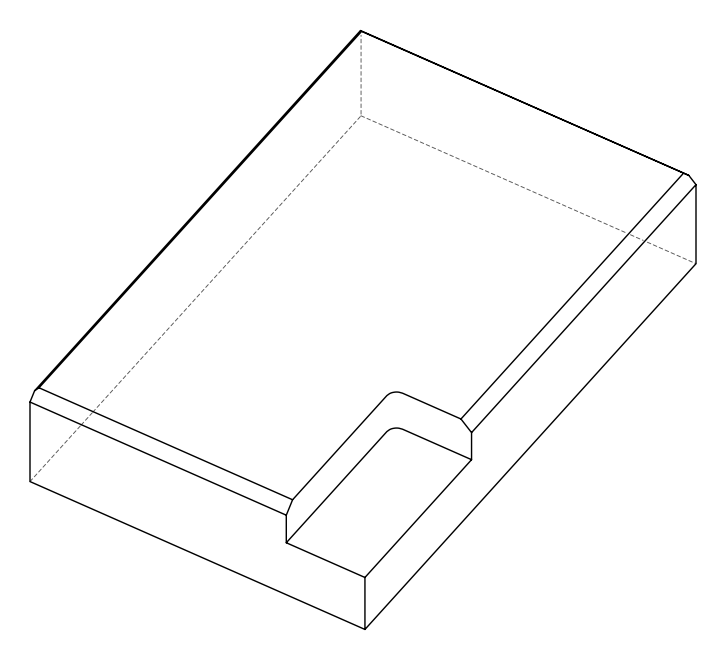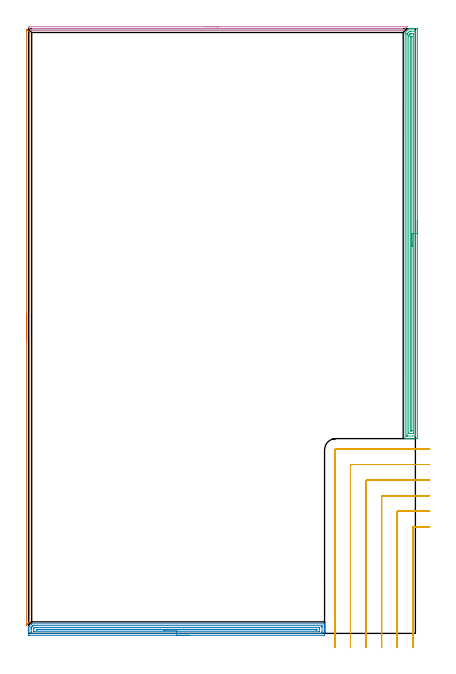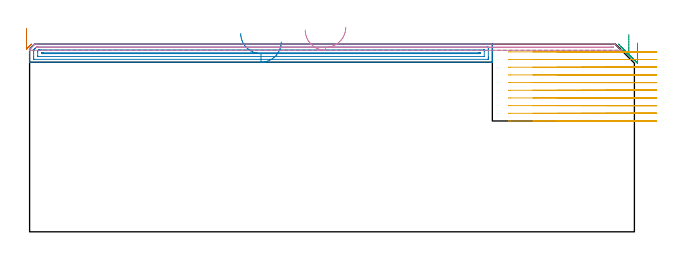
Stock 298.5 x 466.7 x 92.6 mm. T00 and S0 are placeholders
(PLAN: 5 operations, 1 tool changes, 48.2 min)
(1 AREA_MILL | FG_CHAMFER_SURFACE | UGT0205_001 | 3.82 min | 1326 mm3)
(2 AREA_MILL_1 | FG_CHAMFER_SURFACE_1 | UGT0205_001 | 7.47 min | 9246 mm3)
(3 AREA_MILL_2 | FG_CHAMFER_SURFACE_2 | UGT0205_001 | 10.3 min | 14232 mm3)
(4 AREA_MILL_3 | FG_CHAMFER_SURFACE_3 | UGT0205_001 | 4.77 min | 1308 mm3)
(5 MILL_CORNER_NOTCH_RECTANGULAR | CORNER_NOTCH_RECTANGULAR | NXT0201_012 | Follow Part, ap 4, ae 75% | 21.8 min | 398265 mm3)
(TOOL UGT0205_001 | Chamfer Mill 20 x 3 x 45 deg. | D20 FL50 Z2)
(TOOL NXT0201_012 | ENDMILL 16mm [2P460-1600-NA 1630] | D16 FL38 Z6)
(OP 1 AREA_MILL)
G17 G21 G94 G90
T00 M6
G54
G17 G0 G90 X-1.5 Y226.3 S1061 M3
G43 Z102.6 H0
Z100.2
G94 G1 Y226.338 Z99.328 F250.
Y226.452 Z98.464
Y226.641 Z97.612
Y226.903 Z96.78
Y227.237 Z95.974
Y227.64 Z95.2
Y228.108 Z94.464
Y228.64 Z93.772
Y229.229 Z93.129
Y229.872 Z92.54
Y230.564 Z92.008
Y231.3 Z91.54
Y232.074 Z91.137
Y232.88 Z90.803
Y233.712 Z90.541
Y234.564 Z90.352
Y235.428 Z90.238
Y236.3 Z90.2
Y466.038
X-1.498 Y466.094 Z90.199
X-1.497 Y466.095 Z90.2
X-1.486 Y466.087 Z90.211
X-1.326 Y465.927 Z90.372
X-1.173 Y465.775 Z90.523
X-1.027 Y465.628 Z90.671
X-0.879 Y465.48 Z90.819
X-0.736 Y465.338 Z90.959
X-0.6 Y465.201 Z91.097
X-0.432 Y465.033 Z91.266
X0.573 Y464.029 Z92.27
X0.9 Y463.699 Z92.6
Y8.907
X0.899 Y8.901 Z92.599
X0.897 Y8.897 Z92.596
X0.136 Y8.135 Z91.833
X-0.6 Y7.399 Z91.098
X-0.736 Y7.262 Z90.959
X-0.879 Y7.12 Z90.819
X-1.026 Y6.972 Z90.671
X-1.173 Y6.825 Z90.523
X-1.326 Y6.673 Z90.372
X-1.486 Y6.513 Z90.211
X-1.497 Y6.505 Z90.2
X-1.499 Y6.506 Z90.199
X-1.5 Y6.673 Z90.2
Y236.3
Y237.172 Z90.238
Y238.036 Z90.352
Y238.888 Z90.541
Y239.72 Z90.803
Y240.526 Z91.137
Y241.3 Z91.54
Y242.036 Z92.008
Y242.728 Z92.54
Y243.371 Z93.129
Y243.96 Z93.772
Y244.492 Z94.464
Y244.96 Z95.2
Y245.363 Z95.974
Y245.697 Z96.78
Y245.959 Z97.612
Y246.148 Z98.464
Y246.262 Z99.328
Y246.3 Z100.2
G0 Z102.6
M5
M2
(OP 2 AREA_MILL_1)
G17 G21 G94 G90
T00 M6
G54
G17 G0 G90 X124.2 Y-1.5 S1061 M3
G43 Z102.6 H0
Z93.7
G94 G1 X124.162 Z92.828 F250.
X124.048 Z91.964
X123.859 Z91.112
X123.597 Z90.28
X123.263 Z89.474
X122.86 Z88.7
X122.392 Z87.964
X121.86 Z87.272
X121.271 Z86.629
X120.628 Z86.04
X119.936 Z85.508
X119.2 Z85.04
X118.426 Z84.637
X117.62 Z84.303
X116.788 Z84.041
X115.937 Z83.852
X115.072 Z83.738
X114.2 Z83.7
X0.631 Y-1.499 Z83.701
X0.155 Y-1.495 Z83.703
X0.009 Y-1.491 Z83.706
X0. Y-1.024 Z84.172
Y1.625 Z86.82
Y3.029 Z88.226
Y3.392 Z88.587
Y4.116 Z89.316
Y4.796 Z89.995
X0.003 Y4.979 Z90.171
X0.01 Y5.013 Z90.205
X0.157 Y5.158 Z90.357
X2.365 Y7.366 Z92.564
X2.398 Y7.397 Z92.596
X2.402 Z92.597
X2.419 Y7.4 Z92.6
X228.217
X228.391 Y7.397 Z92.588
X228.392 Y7.387 Z92.578
X228.4 Y7.01 Z92.209
Y6.766 Z91.965
Y6.041 Z91.236
Y4.796 Z89.992
Y3.392 Z88.587
Y-0.764 Z84.434
X228.397 Y-1.024 Z84.173
X228.391 Y-1.492 Z83.706
X228.246 Y-1.495 Z83.703
X227.769 Y-1.5 Z83.7
X114.2
Y-0.086 Z85.114
X2.419 Y-0.085 Z85.115
X2.362
X2.03 Y-0.079 Z85.121
X2.01 Y0.029 Z85.229
X2.003 Y0.27 Z85.47
X2.001 Y0.742 Z85.942
X2. Y1.156 Z86.356
Y2.922 Z88.122
Y3.805 Z89.005
X2.003 Y4.275 Z89.475
X2.007 Y4.481 Z89.681
X2.01 Y4.532 Z89.732
X2.029 Y4.567 Z89.767
X2.074 Y4.616 Z89.816
X2.419 Y4.969 Z90.169
X2.514 Y5.064 Z90.264
X2.958 Y5.509 Z90.709
X3.313 Y5.862 Z91.062
X3.407 Y5.949 Z91.149
X3.434 Y5.972 Z91.172
X3.476 Y5.979 Z91.179
X3.579 Y5.982 Z91.182
X3.789 Y5.984 Z91.184
X4.208 Y5.986 Z91.186
X225.981 Y5.985 Z91.185
X226.038
X226.37 Y5.979 Z91.179
X226.39 Y5.871 Z91.071
X226.397 Y5.63 Z90.83
X226.399 Y5.158 Z90.358
X226.4 Y4.744 Z89.944
Y1.211 Z86.411
X226.399 Y0.742 Z85.942
X226.397 Y0.331 Z85.531
X226.39 Y-0.079 Z85.121
X225.981 Y-0.085 Z85.115
X225.924
X114.2 Y-0.086 Z85.114
Y1.328 Z86.528
X4.208 Y1.329 Z86.529
X4.108 Y1.33 Z86.53
X4.029 Y1.333 Z86.533
X4.012 Y1.335 Z86.535
X4.008 Y1.362 Z86.562
X4.004 Y1.42 Z86.62
X4.001 Y1.625 Z86.825
X4. Y1.83 Z87.03
X4.001 Y3.595 Z88.795
X4.008 Y3.936 Z89.136
X4.013 Y4.102 Z89.302
X4.208 Y4.309 Z89.509
X4.382 Y4.479 Z89.679
X4.447 Y4.539 Z89.739
X4.473 Y4.563 Z89.763
X4.506 Y4.564 Z89.764
X4.803 Y4.569 Z89.769
X5.102 Y4.571 Z89.771
X5.696
X224.192
X224.293 Y4.57 Z89.77
X224.372 Y4.567 Z89.767
X224.388 Y4.565 Z89.765
X224.392 Y4.538 Z89.738
X224.396 Y4.48 Z89.68
X224.399 Y4.275 Z89.475
X224.4 Y4.07 Z89.27
X224.398 Y1.422 Z86.622
X224.392 Y1.353 Z86.553
X224.389 Y1.334 Z86.534
X224.379 Y1.333 Z86.533
X224.343 Y1.331 Z86.531
X224.192 Y1.329 Z86.529
X114.2 Y1.328 Z86.528
Y2.743 Z87.943
X6.653
X6.233 Y2.746 Z87.946
X6.025 Y2.75 Z87.95
X6.009 Y2.751 Z87.951
X6.006 Y2.759 Z87.959
X6.002 Y2.786 Z87.986
X6.001 Y2.841 Z88.041
X6. Y2.95 Z88.15
X6.001 Y3.059 Z88.259
X6.002 Y3.114 Z88.314
X6.006 Y3.141 Z88.341
X6.009 Y3.149 Z88.349
X6.025 Y3.15 Z88.35
X6.235 Y3.155 Z88.355
X6.47 Y3.157 Z88.357
X6.89
X221.747
X222.167 Y3.154 Z88.354
X222.375 Y3.15 Z88.35
X222.391 Y3.149 Z88.349
X222.394 Y3.141 Z88.341
X222.398 Y3.114 Z88.314
X222.399 Y3.059 Z88.259
X222.4 Y2.95 Z88.15
X222.399 Y2.841 Z88.041
X222.398 Y2.786 Z87.986
X222.394 Y2.759 Z87.959
X222.391 Y2.751 Z87.951
X222.375 Y2.75 Z87.95
X222.164 Y2.745 Z87.945
X221.747 Y2.743 Z87.943
X221.51
X114.2
X113.328 Z87.981
X112.464 Z88.095
X111.612 Z88.283
X110.78 Z88.546
X109.974 Z88.88
X109.2 Z89.282
X108.464 Z89.751
X107.772 Z90.282
X107.129 Z90.872
X106.54 Z91.515
X106.009 Z92.207
X105.54 Z92.943
X105.137 Z93.717
X104.803 Z94.522
X104.541 Z95.354
X104.352 Z96.206
X104.238 Z97.071
X104.2 Z97.943
G0 Z102.6
M5
M2
(OP 3 AREA_MILL_2)
G17 G21 G94 G90
T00 M6
G54
G17 G0 G90 X300. Y318.5 S1061 M3
G43 Z102.6 H0
Z93.2
G94 G1 Y318.462 Z92.329 F250.
Y318.348 Z91.464
Y318.159 Z90.612
Y317.897 Z89.78
Y317.563 Z88.974
Y317.16 Z88.2
Y316.692 Z87.464
Y316.16 Z86.772
Y315.571 Z86.129
Y314.928 Z85.54
Y314.236 Z85.009
Y313.5 Z84.54
Y312.726 Z84.137
Y311.92 Z83.803
Y311.088 Z83.541
Y310.237 Z83.352
Y309.372 Z83.238
Y308.5 Z83.2
Y150.911
X299.994 Y150.355 Z83.203
X299.992 Y150.31 Z83.206
X299.941 Y150.3 Z83.256
X293.554 Z89.64
X293.003 Z90.194
X292.681 Z90.515
X292.13 Z91.066
X291.808 Z91.387
X290.847 Z92.353
X290.723 Z92.469
X290.676 Z92.515
X290.603 Y150.31 Z92.588
X290.6 Y150.464 Z92.6
Y463.41
X290.605 Y463.707 Z92.59
X290.757 Y463.857 Z92.443
X290.785 Y463.885 Z92.415
X293.435 Y466.535 Z89.763
X293.554 Y466.651 Z89.644
X293.596 Y466.69 Z89.601
X293.874 Y466.699 Z89.32
X294.198 Y466.7 Z89.002
X295.622 Z87.574
X296.173 Z87.023
X296.495 Z86.702
X297.046 Z86.148
X297.644 Z85.552
X299.39 Z83.806
X299.665 Y466.696 Z83.531
X299.993 Y466.69 Z83.204
X299.997 Y466.428 Z83.201
X299.999 Y466.089
X300. Y465.747 Z83.2
Y308.5
X298.586 Z84.614
X298.585 Y152.909 Z84.615
X298.584 Y152.697 Z84.616
X298.58 Y152.357 Z84.62
X298.579 Y152.322 Z84.621
X298.539 Y152.31 Z84.661
X298.436 Y152.305 Z84.764
X298.306 Y152.301 Z84.894
X292.195 Y152.3 Z91.005
X292.058 Y152.303 Z91.142
X292.03 Y152.306 Z91.17
X292.022 Y152.31 Z91.178
X292.019 Y152.317 Z91.181
X292.017 Y152.349 Z91.183
X292.015 Y152.485 Z91.185
Y462.517
X292.016 Y462.603 Z91.184
X292.019 Y462.644 Z91.181
X292.022 Y462.661 Z91.178
X292.036 Y462.678 Z91.164
X292.143 Y462.791 Z91.057
X292.279 Y462.929 Z90.921
X292.681 Y463.331 Z90.519
X293.654 Y464.303 Z89.547
X294.05 Y464.688 Z89.15
X294.427 Y464.694 Z88.773
X294.913 Y464.699 Z88.287
X298.405 Y464.7 Z84.795
X298.542 Y464.697 Z84.658
X298.57 Y464.694 Z84.63
X298.578 Y464.69 Z84.622
X298.581 Y464.683 Z84.619
X298.583 Y464.651 Z84.617
X298.585 Y464.515 Z84.615
X298.586 Y308.5 Z84.614
X297.171 Z86.029
Y155.247
X297.169 Y154.482 Z86.031
X297.167 Y154.359 Z86.033
X297.165 Y154.32 Z86.035
X297.134 Y154.31 Z86.066
X297.046 Y154.308 Z86.154
X296.351 Y154.3 Z86.849
X293.554 Y154.301 Z89.646
X293.494 Y154.302 Z89.706
X293.448 Y154.307 Z89.752
X293.437 Y154.31 Z89.763
X293.435 Y154.32 Z89.765
X293.432 Y154.355 Z89.768
X293.429 Y154.482 Z89.771
Y154.61
Y460.732
Y460.859
X293.435 Y461.625 Z89.765
X293.493 Y461.687 Z89.707
X293.554 Y461.752 Z89.646
X293.931 Y462.131 Z89.269
X294.317 Y462.517 Z88.883
X294.374 Y462.572 Z88.826
X294.427 Y462.618 Z88.773
X294.516 Y462.69 Z88.684
X294.601 Y462.693 Z88.599
X294.774 Y462.697 Z88.426
X295.122 Y462.7 Z88.078
X295.3 Z87.9
X296.868 Z86.332
X297.046 Y462.699 Z86.154
X297.106 Y462.698 Z86.094
X297.152 Y462.693 Z86.048
X297.163 Y462.69 Z86.037
X297.165 Y462.68 Z86.035
X297.168 Y462.645 Z86.032
X297.171 Y462.517 Z86.029
Y462.389
Y308.5
X295.757 Z87.443
Y156.537
X295.756 Y156.413 Z87.444
X295.753 Y156.33 Z87.447
X295.75 Y156.313 Z87.45
X295.745 Y156.309 Z87.455
X295.721 Y156.306 Z87.479
X295.3 Y156.3 Z87.9
X295.269 Z87.931
X294.888 Y156.31 Z88.312
X294.849 Y156.312 Z88.351
X294.847 Y156.342 Z88.353
X294.844 Y156.388 Z88.356
X294.843 Y156.433 Z88.357
Y156.736
Y459.839
X294.844 Y460.305 Z88.356
X294.847 Y460.462 Z88.353
X294.85 Y460.582 Z88.35
X294.906 Y460.645 Z88.294
X294.939 Y460.679 Z88.261
X294.985 Y460.69 Z88.215
X295.09 Y460.694 Z88.11
X295.3 Y460.699 Z87.9
X295.751 Y460.688 Z87.449
X295.753 Y460.658 Z87.447
X295.756 Y460.612 Z87.444
X295.757 Y460.567 Z87.443
Y460.264
Y308.5
Y307.628 Z87.481
Y306.764 Z87.595
Y305.912 Z87.783
Y305.08 Z88.046
Y304.274 Z88.38
Y303.5 Z88.782
Y302.764 Z89.251
Y302.072 Z89.782
Y301.429 Z90.372
Y300.84 Z91.015
Y300.309 Z91.707
Y299.84 Z92.443
Y299.437 Z93.217
Y299.103 Z94.023
Y298.841 Z94.855
Y298.652 Z95.706
Y298.538 Z96.571
Y298.5 Z97.443
G0 Z102.6
M5
M2
(OP 4 AREA_MILL_3)
G17 G21 G94 G90
T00 M6
G54
G17 G0 G90 X136.05 Y468.2 S1061 M3
G43 Z102.6 H0
Z99.6
G94 G1 X136.088 Z98.728 F250.
X136.202 Z97.864
X136.391 Z97.012
X136.653 Z96.18
X136.987 Z95.374
X137.39 Z94.6
X137.858 Z93.864
X138.39 Z93.172
X138.979 Z92.529
X139.622 Z91.94
X140.314 Z91.408
X141.05 Z90.94
X141.824 Z90.537
X142.63 Z90.203
X143.462 Z89.941
X144.314 Z89.752
X145.178 Z89.638
X146.05 Z89.6
X292.009
X292.091 Y468.197 Z89.601
Y468.19 Z89.607
X291.941 Y468.039 Z89.758
X291.794 Y467.893 Z89.905
X289.283 Y465.382 Z92.417
X289.224 Y465.325 Z92.474
X289.095 Y465.204 Z92.59
X288.82 Y465.2 Z92.6
X3.28
X2.399 Y465.207 Z92.593
X2.388 Y465.215 Z92.585
X2.239 Y465.361 Z92.438
X1.938 Y465.661 Z92.138
X0.157 Y467.443 Z90.356
X0.012 Y467.593 Z90.206
X0.009 Y467.599 Z90.2
X0.002 Y468.193 Z89.606
X0.007 Y468.195 Z89.604
X0.157 Y468.2 Z89.6
X146.05
Y466.786 Z91.014
X287.927
X288.013 Y466.785 Z91.015
X288.184 Y466.781 Z91.019
X288.217 Y466.779 Z91.021
X288.211 Y466.769 Z91.031
X288.185 Y466.738 Z91.062
X288.147 Y466.7 Z91.1
X288.07 Y466.632 Z91.168
X288.007 Y466.621 Z91.179
X287.927 Y466.619 Z91.181
X287.121 Y466.614 Z91.186
X287.035
X4.087 Y466.615 Z91.185
X3.916 Y466.616 Z91.184
X3.573 Y466.621 Z91.179
X3.431 Y466.63 Z91.17
X3.405 Y466.651 Z91.149
X3.352 Y466.7 Z91.1
X3.28 Y466.773 Z91.027
Y466.783 Z91.017
X4.087 Y466.786 Z91.014
X4.173
X146.05
X146.922 Z91.052
X147.786 Z91.166
X148.638 Z91.355
X149.47 Z91.617
X150.276 Z91.951
X151.05 Z92.354
X151.786 Z92.823
X152.478 Z93.354
X153.121 Z93.943
X153.71 Z94.586
X154.242 Z95.278
X154.71 Z96.014
X155.113 Z96.788
X155.447 Z97.594
X155.709 Z98.426
X155.898 Z99.278
X156.012 Z100.143
X156.05 Z101.014
G0 Z102.6
M5
M2
(OP 5 MILL_CORNER_NOTCH_RECTANGULAR)
G17 G21 G94 G90
T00 M6
G54
G17 G0 G90 X309.5 Y82.3 S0 M3
G43 Z102.6 H1
Z88.81
G94 G1 X306.5 F250.
X297.194 F500.
G3 X296.4 Y81.506 R0.8
G1 Y-8.
Y-11. F250.
G0 Z102.6
X309.5 Y94.3
Z88.81
G1 X306.5
X285.194 F500.
G3 X284.4 Y93.506 R0.8
G1 Y-8.
Y-11. F250.
G0 Z102.6
X309.5 Y106.3
Z88.81
G1 X306.5
X273.195 F500.
G3 X272.4 Y105.505 R0.8
G1 Y-8.
Y-11. F250.
G0 Z102.6
X309.5 Y118.3
Z88.81
G1 X306.5
X261.195 F500.
G3 X260.4 Y117.505 R0.8
G1 Y-8.
Y-11. F250.
G0 Z102.6
X309.5 Y130.3
Z88.81
G1 X306.5
X249.195 F500.
G3 X248.4 Y129.505 R0.8
G1 Y-8.
Y-11. F250.
G0 Z102.6
X309.5 Y142.3
Z88.81
G1 X306.5
X237.196 F500.
G3 X236.4 Y141.504 R0.8
G1 Y-8.
Y-11. F250.
G0 Z102.6
X309.5 Y82.3
Z85.02
G1 X306.5
X297.194 F500.
G3 X296.4 Y81.506 R0.8
G1 Y-8.
Y-11. F250.
G0 Z102.6
X309.5 Y94.3
Z85.02
G1 X306.5
X285.194 F500.
G3 X284.4 Y93.506 R0.8
G1 Y-8.
Y-11. F250.
G0 Z102.6
X309.5 Y106.3
Z85.02
G1 X306.5
X273.195 F500.
G3 X272.4 Y105.505 R0.8
G1 Y-8.
Y-11. F250.
G0 Z102.6
X309.5 Y118.3
Z85.02
G1 X306.5
X261.195 F500.
G3 X260.4 Y117.505 R0.8
G1 Y-8.
Y-11. F250.
G0 Z102.6
X309.5 Y130.3
Z85.02
G1 X306.5
X249.195 F500.
G3 X248.4 Y129.505 R0.8
G1 Y-8.
Y-11. F250.
G0 Z102.6
X309.5 Y142.3
Z85.02
G1 X306.5
X237.196 F500.
G3 X236.4 Y141.504 R0.8
G1 Y-8.
Y-11. F250.
G0 Z102.6
X309.5 Y82.3
Z81.23
G1 X306.5
X297.194 F500.
G3 X296.4 Y81.506 R0.8
G1 Y-8.
Y-11. F250.
G0 Z102.6
X309.5 Y94.3
Z81.23
G1 X306.5
X285.194 F500.
G3 X284.4 Y93.506 R0.8
G1 Y-8.
Y-11. F250.
G0 Z102.6
X309.5 Y106.3
Z81.23
G1 X306.5
X273.195 F500.
G3 X272.4 Y105.505 R0.8
G1 Y-8.
Y-11. F250.
G0 Z102.6
X309.5 Y118.3
Z81.23
G1 X306.5
X261.195 F500.
G3 X260.4 Y117.505 R0.8
G1 Y-8.
Y-11. F250.
G0 Z102.6
X309.5 Y130.3
Z81.23
G1 X306.5
X249.195 F500.
G3 X248.4 Y129.505 R0.8
G1 Y-8.
Y-11. F250.
G0 Z102.6
X309.5 Y142.3
Z81.23
G1 X306.5
X237.196 F500.
G3 X236.4 Y141.504 R0.8
G1 Y-8.
Y-11. F250.
G0 Z102.6
X309.5 Y82.3
Z77.44
G1 X306.5
X297.194 F500.
G3 X296.4 Y81.506 R0.8
G1 Y-8.
Y-11. F250.
G0 Z102.6
X309.5 Y94.3
Z77.44
G1 X306.5
X285.194 F500.
G3 X284.4 Y93.506 R0.8
G1 Y-8.
Y-11. F250.
G0 Z102.6
X309.5 Y106.3
Z77.44
G1 X306.5
X273.195 F500.
G3 X272.4 Y105.505 R0.8
G1 Y-8.
Y-11. F250.
G0 Z102.6
X309.5 Y118.3
Z77.44
G1 X306.5
X261.195 F500.
G3 X260.4 Y117.505 R0.8
G1 Y-8.
Y-11. F250.
G0 Z102.6
X309.5 Y130.3
Z77.44
G1 X306.5
X249.195 F500.
G3 X248.4 Y129.505 R0.8
G1 Y-8.
Y-11. F250.
G0 Z102.6
X309.5 Y142.3
Z77.44
G1 X306.5
X237.196 F500.
G3 X236.4 Y141.504 R0.8
G1 Y-8.
Y-11. F250.
G0 Z102.6
X309.5 Y82.3
Z73.65
G1 X306.5
X297.194 F500.
G3 X296.4 Y81.506 R0.8
G1 Y-8.
Y-11. F250.
G0 Z102.6
X309.5 Y94.3
Z73.65
G1 X306.5
X285.194 F500.
G3 X284.4 Y93.506 R0.8
G1 Y-8.
Y-11. F250.
G0 Z102.6
X309.5 Y106.3
Z73.65
G1 X306.5
X273.195 F500.
G3 X272.4 Y105.505 R0.8
G1 Y-8.
Y-11. F250.
G0 Z102.6
X309.5 Y118.3
Z73.65
G1 X306.5
X261.195 F500.
G3 X260.4 Y117.505 R0.8
G1 Y-8.
Y-11. F250.
G0 Z102.6
X309.5 Y130.3
Z73.65
G1 X306.5
X249.195 F500.
G3 X248.4 Y129.505 R0.8
G1 Y-8.
Y-11. F250.
G0 Z102.6
X309.5 Y142.3
Z73.65
G1 X306.5
X237.196 F500.
G3 X236.4 Y141.504 R0.8
G1 Y-8.
Y-11. F250.
G0 Z102.6
X309.5 Y82.3
Z69.86
G1 X306.5
X297.194 F500.
G3 X296.4 Y81.506 R0.8
G1 Y-8.
Y-11. F250.
G0 Z102.6
X309.5 Y94.3
Z69.86
G1 X306.5
X285.194 F500.
G3 X284.4 Y93.506 R0.8
G1 Y-8.
Y-11. F250.
G0 Z102.6
X309.5 Y106.3
Z69.86
G1 X306.5
X273.195 F500.
G3 X272.4 Y105.505 R0.8
G1 Y-8.
Y-11. F250.
G0 Z102.6
X309.5 Y118.3
Z69.86
G1 X306.5
X261.195 F500.
G3 X260.4 Y117.505 R0.8
G1 Y-8.
Y-11. F250.
G0 Z102.6
X309.5 Y130.3
Z69.86
G1 X306.5
X249.195 F500.
G3 X248.4 Y129.505 R0.8
G1 Y-8.
Y-11. F250.
G0 Z102.6
X309.5 Y142.3
Z69.86
G1 X306.5
X237.196 F500.
G3 X236.4 Y141.504 R0.8
G1 Y-8.
Y-11. F250.
G0 Z102.6
X309.5 Y82.3
Z66.07
G1 X306.5
X297.194 F500.
G3 X296.4 Y81.506 R0.8
G1 Y-8.
Y-11. F250.
G0 Z102.6
X309.5 Y94.3
Z66.07
G1 X306.5
X285.194 F500.
G3 X284.4 Y93.506 R0.8
G1 Y-8.
Y-11. F250.
G0 Z102.6
X309.5 Y106.3
Z66.07
G1 X306.5
X273.195 F500.
G3 X272.4 Y105.505 R0.8
G1 Y-8.
Y-11. F250.
G0 Z102.6
X309.5 Y118.3
Z66.07
G1 X306.5
X261.195 F500.
G3 X260.4 Y117.505 R0.8
G1 Y-8.
Y-11. F250.
G0 Z102.6
X309.5 Y130.3
Z66.07
G1 X306.5
X249.195 F500.
G3 X248.4 Y129.505 R0.8
G1 Y-8.
Y-11. F250.
G0 Z102.6
X309.5 Y142.3
Z66.07
G1 X306.5
X237.196 F500.
G3 X236.4 Y141.504 R0.8
G1 Y-8.
Y-11. F250.
G0 Z102.6
X309.5 Y82.3
Z62.28
G1 X306.5
X297.194 F500.
G3 X296.4 Y81.506 R0.8
G1 Y-8.
Y-11. F250.
G0 Z102.6
X309.5 Y94.3
Z62.28
G1 X306.5
X285.194 F500.
G3 X284.4 Y93.506 R0.8
G1 Y-8.
Y-11. F250.
G0 Z102.6
X309.5 Y106.3
Z62.28
G1 X306.5
X273.195 F500.
G3 X272.4 Y105.505 R0.8
G1 Y-8.
Y-11. F250.
G0 Z102.6
X309.5 Y118.3
Z62.28
G1 X306.5
X261.195 F500.
G3 X260.4 Y117.505 R0.8
G1 Y-8.
Y-11. F250.
G0 Z102.6
X309.5 Y130.3
Z62.28
G1 X306.5
X249.195 F500.
G3 X248.4 Y129.505 R0.8
G1 Y-8.
Y-11. F250.
G0 Z102.6
X309.5 Y142.3
Z62.28
G1 X306.5
X237.196 F500.
G3 X236.4 Y141.504 R0.8
G1 Y-8.
Y-11. F250.
G0 Z102.6
X309.5 Y82.3
Z58.49
G1 X306.5
X297.194 F500.
G3 X296.4 Y81.506 R0.8
G1 Y-8.
Y-11. F250.
G0 Z102.6
X309.5 Y94.3
Z58.49
G1 X306.5
X285.194 F500.
G3 X284.4 Y93.506 R0.8
G1 Y-8.
Y-11. F250.
G0 Z102.6
X309.5 Y106.3
Z58.49
G1 X306.5
X273.195 F500.
G3 X272.4 Y105.505 R0.8
G1 Y-8.
Y-11. F250.
G0 Z102.6
X309.5 Y118.3
Z58.49
G1 X306.5
X261.195 F500.
G3 X260.4 Y117.505 R0.8
G1 Y-8.
Y-11. F250.
G0 Z102.6
X309.5 Y130.3
Z58.49
G1 X306.5
X249.195 F500.
G3 X248.4 Y129.505 R0.8
G1 Y-8.
Y-11. F250.
G0 Z102.6
X309.5 Y142.3
Z58.49
G1 X306.5
X237.196 F500.
G3 X236.4 Y141.504 R0.8
G1 Y-8.
Y-11. F250.
G0 Z102.6
X309.5 Y82.3
Z54.7
G1 X306.5
X297.194 F500.
G3 X296.4 Y81.506 R0.8
G1 Y-8.
Y-11. F250.
G0 Z102.6
X309.5 Y94.3
Z54.7
G1 X306.5
X285.194 F500.
G3 X284.4 Y93.506 R0.8
G1 Y-8.
Y-11. F250.
G0 Z102.6
X309.5 Y106.3
Z54.7
G1 X306.5
X273.195 F500.
G3 X272.4 Y105.505 R0.8
G1 Y-8.
Y-11. F250.
G0 Z102.6
X309.5 Y118.3
Z54.7
G1 X306.5
X261.195 F500.
G3 X260.4 Y117.505 R0.8
G1 Y-8.
Y-11. F250.
G0 Z102.6
X309.5 Y130.3
Z54.7
G1 X306.5
X249.195 F500.
G3 X248.4 Y129.505 R0.8
G1 Y-8.
Y-11. F250.
G0 Z102.6
X309.5 Y142.3
Z54.7
G1 X306.5
X237.196 F500.
G3 X236.4 Y141.504 R0.8
G1 Y-8.
Y-11. F250.
G0 Z102.6
M5
M2
